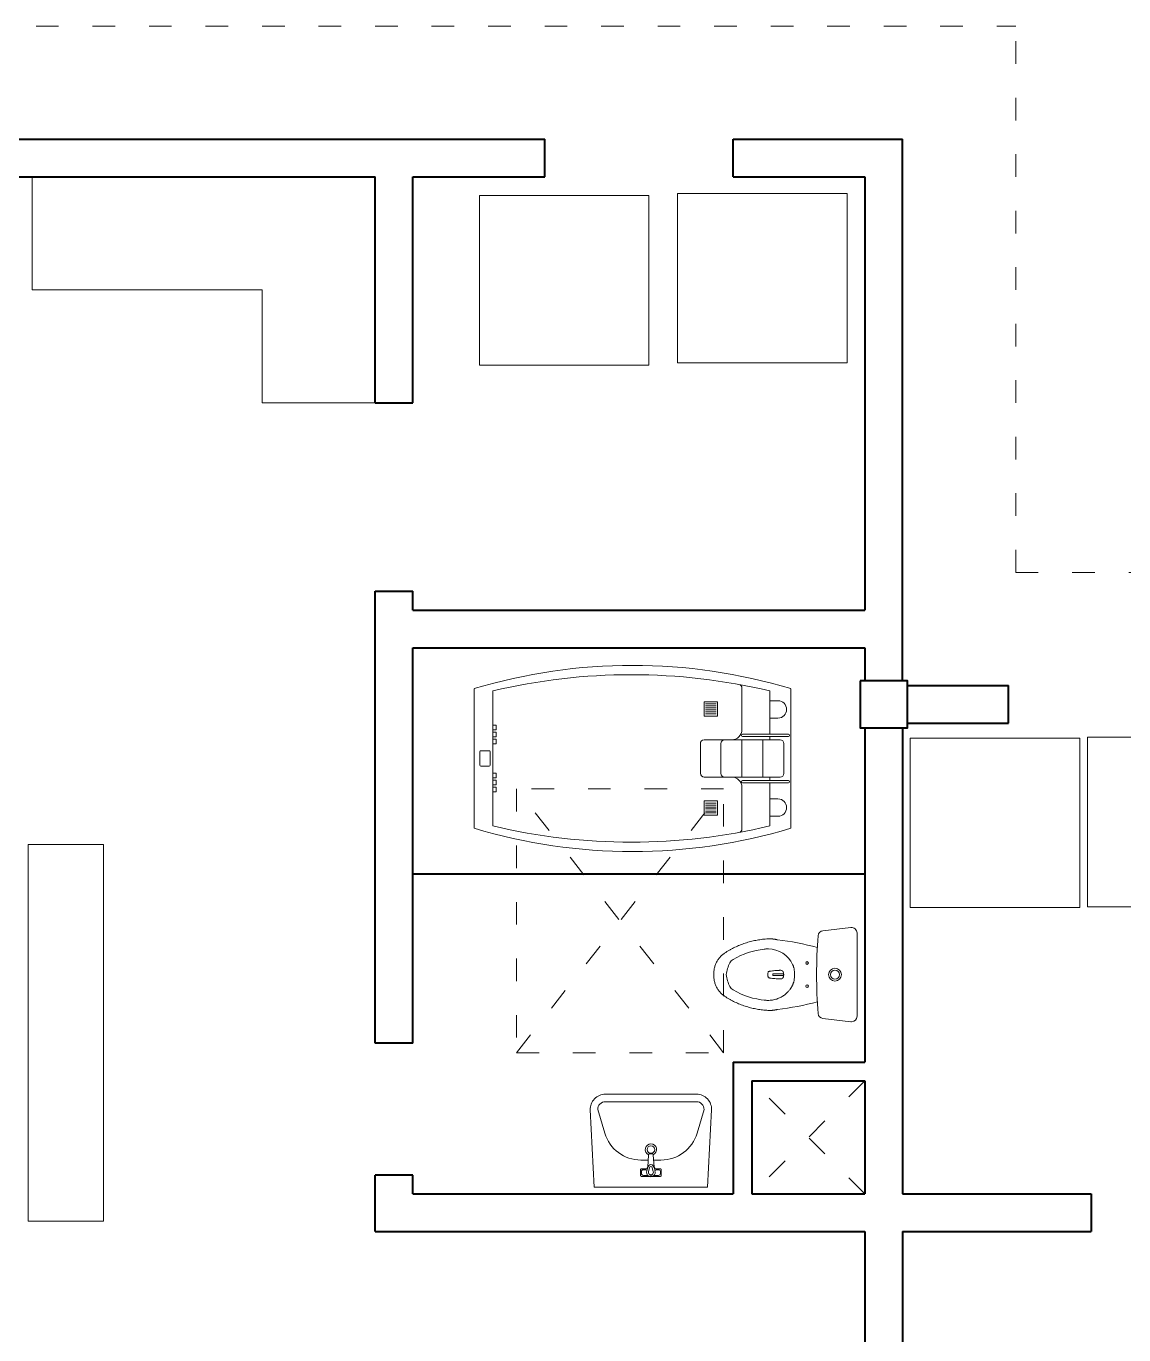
# Model space of a CAD drawing. Header units: millimetres. Extents: x 1551 to 1744, y 1536 to 1676.
# Drawn here: x 1596.79 to 1602.61, y 1579.41 to 1586.35 of the extents above; entities that cross this region are included whole.
import ezdxf

# ---------------------------------------------------------------- set-up
doc = ezdxf.new("R2010")
doc.units = ezdxf.units.MM
doc.linetypes.add('ACAD_ISO03W100', pattern=[30, 12, -18])
doc.linetypes.add('DASHDOT', pattern=[1, 0.5, -0.25, 0, -0.25])
doc.layers.add('01_Gruesa', color=7, linetype='Continuous', lineweight=40)
doc.layers.add('03_Fina', color=7, linetype='Continuous', lineweight=9)

# ---------------------------------------------------------------- blocks, each defined once
blk = doc.blocks.new('A$C3DF91151')
at = {"layer": '03_Fina', "color": 252, "true_color": 0x939598}
for p, q in [((0, 247, 0), (0, 1729, 0)), ((222, 1247, 0), (222, 1705, 0)), ((519, 1295, 0), (519, 1735, 0)), ((3162, 1705, 0), (3162, 832, 0)), ((3360, 1729, 0), (3360, 247, 0)), ((136, 1601, 0), (222, 1601, 0)), ((778, 1439, 0), (778, 1590, 0)), ((778, 1590, 0), (921, 1590, 0)), ((793, 1568, 0), (906, 1568, 0)), ((793, 1547, 0), (906, 1547, 0)), ((921, 1590, 0), (921, 1439, 0)), ((136, 1417, 0), (222, 1417, 0)), ((921, 1439, 0), (778, 1439, 0)), ((793, 1525, 0), (906, 1525, 0)), ((793, 1504, 0), (906, 1504, 0)), ((793, 1484, 0), (906, 1484, 0)), ((793, 1463, 0), (906, 1463, 0)), ((3162, 1342, 0), (3127, 1342, 0)), ((3127, 1342, 0), (3127, 1293, 0)), ((3162, 1293, 0), (3127, 1293, 0)), ((3162, 1268, 0), (3127, 1268, 0)), ((3127, 1268, 0), (3127, 1219, 0)), ((26, 1247, 0), (511, 1247, 0)), ((511, 1222, 0), (26, 1222, 0)), ((74, 1146, 0), (74, 830, 0)), ((114, 1186, 0), (702, 1186, 0)), ((222, 1186, 0), (222, 1222, 0)), ((296, 1186, 0), (296, 791, 0)), ((519, 1186, 0), (519, 791, 0)), ((702, 1186, 0), (921, 1186, 0)), ((741, 1146, 0), (741, 830, 0)), ((960, 831, 0), (960, 1147, 0)), ((3162, 1219, 0), (3127, 1219, 0)), ((3162, 1194, 0), (3127, 1194, 0)), ((3127, 1194, 0), (3127, 1145, 0)), ((3162, 1145, 0), (3127, 1145, 0)), ((3193, 916, 0), (3193, 1061, 0)), ((3203, 1071, 0), (3290, 1071, 0)), ((3300, 1061, 0), (3300, 916, 0)), ((3162, 865, 0), (3162, 272, 0)), ((3290, 906, 0), (3203, 906, 0)), ((26, 754, 0), (511, 754, 0)), ((511, 730, 0), (26, 730, 0)), ((114, 791, 0), (628, 791, 0)), ((222, 754, 0), (222, 791, 0)), ((222, 272, 0), (222, 730, 0)), ((702, 791, 0), (628, 791, 0)), ((702, 791, 0), (921, 791, 0)), ((3162, 832, 0), (3127, 832, 0)), ((3127, 782, 0), (3127, 832, 0)), ((3162, 782, 0), (3127, 782, 0)), ((3162, 758, 0), (3127, 758, 0)), ((3127, 708, 0), (3127, 758, 0)), ((3162, 708, 0), (3127, 708, 0)), ((136, 559, 0), (222, 559, 0)), ((519, 682, 0), (519, 241, 0)), ((3162, 684, 0), (3127, 684, 0)), ((3127, 634, 0), (3127, 684, 0)), ((3162, 634, 0), (3127, 634, 0)), ((921, 538, 0), (778, 538, 0)), ((778, 538, 0), (778, 387, 0)), ((793, 514, 0), (906, 514, 0)), ((793, 494, 0), (906, 494, 0)), ((793, 473, 0), (906, 473, 0)), ((793, 453, 0), (906, 453, 0)), ((793, 430, 0), (906, 430, 0)), ((921, 387, 0), (921, 538, 0)), ((136, 375, 0), (222, 375, 0)), ((778, 387, 0), (921, 387, 0)), ((793, 410, 0), (906, 410, 0))]:
    blk.add_line(p, q, dxfattribs=at)
for centre, radius, start, end in [((1680, -3859, 0), 5836, 73.2682, 106.7318), ((1692, -4456, 0), 6334, 76.5803, 103.4197), ((558, 1735, 0), 39.5, 100.379, 180), ((136, 1509, 0), 92.1, 90, 270), ((628, 1295, 0), 109, 180, 270), ((26, 1234, 0), 12.4, 90, 270), ((114, 1146, 0), 39.5, 90, 180), ((511, 1234, 0), 12.4, 270, 90), ((702, 1146, 0), 39.5, 0, 90), ((921, 1147, 0), 38.6, 359.4228, 90.4319), ((3203, 1061, 0), 10, 90, 180), ((3290, 1061, 0), 10, 0, 90), ((3203, 916, 0), 10, 180, 270), ((3290, 916, 0), 10, 270, 0), ((26, 742, 0), 12.4, 90, 270), ((114, 830, 0), 39.5, 180, 270), ((511, 742, 0), 12.4, 270, 90), ((628, 682, 0), 109, 90, 180), ((702, 830, 0), 39.5, 270, 0), ((920, 831, 0), 39.5, 270, 0), ((136, 467, 0), 92.1, 90, 270), ((1680, 5836, 0), 5836, 253.2682, 286.7318), ((1692, 6433, 0), 6334, 256.5803, 283.4197), ((558, 241, 0), 39.5, 180, 259.621)]:
    blk.add_arc(centre, radius, start, end, dxfattribs=at)
blk = doc.blocks.new('A$C115B3CD4')
at = {"layer": '03_Fina', "color": 252, "true_color": 0x939598}
for p, q in [((0, 0.084), (0.0208, 0.494)), ((0.6228, 0.494), (0.0208, 0.494)), ((0.6228, 0.494), (0.6435, 0.084)), ((0.2668, 0.4313), (0.2668, 0.4013)), ((0.2718, 0.4363), (0.3128, 0.4363)), ((0.2718, 0.4213), (0.2718, 0.4113)), ((0.2818, 0.4313), (0.3054, 0.4313)), ((0.3308, 0.4363), (0.3718, 0.4363)), ((0.3382, 0.4313), (0.3618, 0.4313)), ((0.3718, 0.4213), (0.3718, 0.4113)), ((0.3768, 0.4313), (0.3768, 0.4013)), ((0.2686, 0.35), (0.3072, 0.35)), ((0.2718, 0.3963), (0.2947, 0.3963)), ((0.2818, 0.4013), (0.3016, 0.4013)), ((0.2999, 0.4076), (0.3051, 0.3887)), ((0.3091, 0.3213), (0.3047, 0.387)), ((0.3095, 0.4102), (0.3147, 0.3914)), ((0.334, 0.4102), (0.3289, 0.3914)), ((0.3345, 0.3212), (0.3389, 0.387)), ((0.3364, 0.35), (0.3749, 0.35)), ((0.3437, 0.4076), (0.3385, 0.3887)), ((0.342, 0.4013), (0.3618, 0.4013)), ((0.3488, 0.3963), (0.3718, 0.3963)), ((0.04, 0.082), (0.0768, 0.2067)), ((0.6036, 0.082), (0.5667, 0.2067)), ((0.0799, 0.04), (0.5636, 0.04)), ((0.0799, 0), (0.5636, 0))]:
    blk.add_line(p, q, dxfattribs=at)
at = {"layer": '03_Fina', "color": 252, "linetype": 'DASHDOT', "true_color": 0x939598}
blk.add_line((0.3141, 0.3163), (0.3295, 0.3163), dxfattribs=at)
at = {"layer": '03_Fina', "color": 252, "true_color": 0x939598}
blk.add_circle((0.3218, 0.294), 0.02, dxfattribs=at)
at = {"layer": '03_Fina', "color": 252, "linetype": 'DASHDOT', "true_color": 0x939598}
for centre, start, end in [((0.2718, 0.4313), 90, 180), ((0.3718, 0.4313), 0, 90), ((0.2718, 0.4013), 180, 270), ((0.3718, 0.4013), 270, 0)]:
    blk.add_arc(centre, 0.005, start, end, dxfattribs=at)
at = {"layer": '03_Fina', "color": 252, "true_color": 0x939598}
for centre, radius, start, end in [((0.2818, 0.4213), 0.01, 90, 180), ((0.3218, 0.415), 0.0231, 338.84224, 201.15776), ((0.3218, 0.415), 0.0131, 338.84224, 201.15776), ((0.3218, 0.4327), 0.00496, 290.63901, 249.36099), ((0.3618, 0.4213), 0.01, 0, 90), ((0.2686, 0.15), 0.2, 90, 163.53013), ((0.2818, 0.4113), 0.01, 180, 270), ((0.2947, 0.3863), 0.01, 3.81407, 90), ((0.3243, 0.394), 0.02, 195.30123, 262.63679), ((0.3218, 0.3914), 0.00708, 180, 0), ((0.3192, 0.394), 0.02, 277.36321, 344.69877), ((0.3488, 0.3863), 0.01, 90, 176.19091), ((0.3618, 0.4113), 0.01, 270, 0), ((0.3749, 0.15), 0.2, 16.46987, 90), ((0.3218, 0.294), 0.03, 115.04217, 64.95783), ((0.3141, 0.3213), 0.005, 180, 270), ((0.3295, 0.3213), 0.005, 270, 0), ((0.0799, 0.08), 0.08, 177.10289, 270), ((0.0799, 0.08), 0.04, 177.10289, 270), ((0.5636, 0.08), 0.08, 270, 2.89711), ((0.5636, 0.08), 0.04, 270, 2.89711)]:
    blk.add_arc(centre, radius, start, end, dxfattribs=at)
blk = doc.blocks.new('drakar planta')
at = {"layer": '03_Fina', "color": 252, "linetype": 'Continuous', "true_color": 0x939598}
for p, q in [((9.3966, 5.6327), (9.3966, 5.6327)), ((9.8389, 5.6327), (9.3966, 5.6327)), ((9.8389, 5.6327), (9.8389, 5.6327)), ((9.3677, 5.6004), (9.3677, 5.6004)), ((9.3677, 5.6004), (9.3846, 5.4518)), ((9.8509, 5.4518), (9.8678, 5.6004)), ((9.8678, 5.6004), (9.8678, 5.6004)), ((9.3846, 5.4518), (9.3846, 5.4518)), ((9.8509, 5.4518), (9.8509, 5.4518)), ((9.6178, 5.3007), (9.6265, 5.3007)), ((9.6134, 5.2431), (9.6134, 5.1856)), ((9.6176, 5.2435), (9.6152, 5.2432)), ((9.6176, 5.2435), (9.6181, 5.2435)), ((9.6205, 5.2432), (9.6181, 5.2435)), ((9.6223, 5.2431), (9.6223, 5.1856)), ((9.4821, 5.1434), (9.4824, 5.1407)), ((9.6223, 5.1856), (9.6134, 5.1856)), ((9.7536, 5.1434), (9.7533, 5.1407)), ((9.7545, 5.1578), (9.7544, 5.154)), ((9.7544, 5.154), (9.7544, 5.154))]:
    blk.add_line(p, q, dxfattribs=at)
at = {"layer": '03_Fina', "color": 252, "ltscale": 0.01, "true_color": 0x939598}
blk.add_line((9.6092, 5.3007), (9.6178, 5.3007), dxfattribs=at)
at = {"layer": '03_Fina', "color": 252, "linetype": 'Continuous', "true_color": 0x939598}
for centre, radius in [((9.6178, 5.5157), 0.0342), ((9.6178, 5.5157), 0.0244), ((9.5561, 5.3674), 0.0072), ((9.6796, 5.3674), 0.0072)]:
    blk.add_circle(centre, radius, dxfattribs=at)
for centre, radius, start, end in [((9.3966, 5.6037), 0.0291, 90, 186.48307), ((9.8389, 5.6037), 0.0291, 0, 90), ((9.8389, 5.6037), 0.0291, 353.51693, 0), ((9.4135, 5.4551), 0.0291, 186.48307, 265.65947), ((9.6178, 8.1465), 2.7282, 265.65947, 274.34053), ((10.9479, 5.0275), 1.5262, 165.01549, 173.13313), ((8.2857, 5.0272), 1.5283, 6.86794, 14.97556), ((9.822, 5.4551), 0.0291, 274.34053, 353.51693), ((9.6246, 5.1613), 0.1433, 115.26363, 179.64807), ((9.6092, 5.1878), 0.1129, 90, 104.84528), ((9.6265, 5.1878), 0.1129, 75.16568, 90), ((9.6671, 5.1617), 0.1859, 179.85121, 185.6502), ((9.8881, 5.1828), 0.4079, 185.21681, 185.73577), ((9.6172, 5.1602), 0.00101, 263.43647, 309.87119), ((9.6185, 5.1602), 0.00101, 230.12881, 276.56353), ((9.3468, 5.183), 0.4087, 329.36242, 354.75378), ((9.537, 5.1642), 0.2176, 354.50603, 358.16919), ((9.8889, 5.183), 0.4087, 185.94305, 210.63758), ((9.5759, 4.9984), 0.0453, 211.45524, 242.04511), ((9.639, 5.1172), 0.1798, 242.04467, 263.25553), ((9.5967, 5.1172), 0.1798, 276.74447, 297.95533), ((9.6598, 4.9984), 0.0453, 297.95489, 328.58552)]:
    blk.add_arc(centre, radius, start, end, dxfattribs=at)
for points, knots in [([(9.5634, 5.2909), (9.564, 5.2912), (9.5645, 5.2914), (9.5651, 5.2917), (9.5656, 5.2919), (9.5666, 5.2923), (9.5679, 5.2929), (9.5692, 5.2934), (9.571, 5.294), (9.5734, 5.2949), (9.5767, 5.296), (9.579, 5.2966), (9.5805, 5.297)], [0.8678487, 0.8678487, 0.8678487, 0.8678487, 0.8798629, 0.8798629, 0.8798629, 0.8909521, 0.9003997, 0.9091834, 0.9229673, 0.9427072, 0.9683896, 1, 1, 1, 1]), ([(9.6552, 5.297), (9.6566, 5.2967), (9.6586, 5.2961), (9.6617, 5.2951), (9.6642, 5.2942), (9.6665, 5.2934), (9.6689, 5.2924), (9.6715, 5.2913), (9.6743, 5.29), (9.6771, 5.2886), (9.6797, 5.2873), (9.6821, 5.286), (9.6841, 5.2849), (9.6865, 5.2834), (9.6896, 5.2815), (9.6935, 5.2788), (9.6982, 5.2754), (9.7037, 5.271), (9.7098, 5.2656), (9.7163, 5.2591), (9.723, 5.2514), (9.7291, 5.2432), (9.7345, 5.2347), (9.7392, 5.2261), (9.7436, 5.2167), (9.7474, 5.2065), (9.7506, 5.1954), (9.753, 5.1836), (9.7545, 5.1708), (9.7545, 5.1628), (9.7545, 5.158)], [0, 0, 0, 0, 0.03073, 0.0557919, 0.0752101, 0.0908298, 0.1057126, 0.128628, 0.1479371, 0.1642292, 0.1850908, 0.1958664, 0.2064561, 0.220969, 0.23993, 0.2633379, 0.294561, 0.3312722, 0.3734704, 0.4211544, 0.4743227, 0.5329738, 0.5805653, 0.6312404, 0.6849983, 0.7418381, 0.8017591, 0.8647604, 0.930841, 0.9987863, 0.9987863, 0.9987863, 0.9987863]), ([(9.6171, 5.1592), (9.6158, 5.1594), (9.6145, 5.1595), (9.6119, 5.1598), (9.6106, 5.16), (9.608, 5.1604), (9.6067, 5.1606), (9.6048, 5.161), (9.6042, 5.1611), (9.603, 5.1617), (9.6024, 5.162), (9.6016, 5.163), (9.6012, 5.1635), (9.6009, 5.1644), (9.6008, 5.1647), (9.6007, 5.1653), (9.6006, 5.1656), (9.6003, 5.1671), (9.6001, 5.1683), (9.5993, 5.1719), (9.5989, 5.1743), (9.5979, 5.1812), (9.5975, 5.1857), (9.5967, 5.1945), (9.5963, 5.1987), (9.5959, 5.205), (9.5958, 5.2071), (9.5955, 5.2113), (9.5954, 5.2134), (9.5951, 5.2176), (9.595, 5.2197), (9.5949, 5.2229), (9.5948, 5.224), (9.5947, 5.2261), (9.5947, 5.2272), (9.5948, 5.2303), (9.5954, 5.2324), (9.5973, 5.2363), (9.5987, 5.2382), (9.6016, 5.2403), (9.6026, 5.2409), (9.605, 5.2419), (9.6062, 5.2422), (9.6081, 5.2425), (9.6087, 5.2426), (9.61, 5.2427), (9.6107, 5.2428), (9.6126, 5.243), (9.6139, 5.2431), (9.6152, 5.2432), (9.6152, 5.2432), (9.6152, 5.2432), (9.6152, 5.2432)], [0, 0, 0, 0, 0.03125, 0.03125, 0.0625, 0.0625, 0.09375, 0.09375, 0.109375, 0.109375, 0.125, 0.125, 0.140625, 0.140625, 0.148438, 0.148438, 0.15625, 0.15625, 0.1875, 0.1875, 0.25, 0.25, 0.375, 0.375, 0.5, 0.5, 0.5625, 0.5625, 0.625, 0.625, 0.6875, 0.6875, 0.71875, 0.71875, 0.75, 0.75, 0.8125, 0.8125, 0.875, 0.875, 0.90625, 0.90625, 0.9375, 0.9375, 0.953125, 0.953125, 0.96875, 0.96875, 1, 1, 1, 1.000009, 1.000009, 1.000009, 1.000009]), ([(9.6186, 5.1592), (9.6199, 5.1594), (9.6212, 5.1595), (9.6238, 5.1598), (9.6251, 5.16), (9.6277, 5.1604), (9.629, 5.1606), (9.6309, 5.161), (9.6315, 5.1611), (9.6327, 5.1617), (9.6333, 5.162), (9.6341, 5.163), (9.6345, 5.1635), (9.6348, 5.1644), (9.6349, 5.1647), (9.635, 5.1653), (9.6351, 5.1656), (9.6354, 5.1671), (9.6356, 5.1683), (9.6364, 5.1719), (9.6368, 5.1743), (9.6378, 5.1812), (9.6382, 5.1857), (9.639, 5.1945), (9.6394, 5.1987), (9.6398, 5.205), (9.6399, 5.2071), (9.6402, 5.2113), (9.6403, 5.2134), (9.6406, 5.2176), (9.6407, 5.2197), (9.6408, 5.2229), (9.6409, 5.224), (9.641, 5.2261), (9.641, 5.2272), (9.6409, 5.2303), (9.6403, 5.2324), (9.6384, 5.2363), (9.637, 5.2382), (9.6341, 5.2403), (9.6331, 5.2409), (9.6307, 5.2419), (9.6295, 5.2422), (9.6276, 5.2425), (9.627, 5.2426), (9.6257, 5.2427), (9.625, 5.2428), (9.6231, 5.243), (9.6218, 5.2431), (9.6205, 5.2432)], [0, 0, 0, 0, 0.03125, 0.03125, 0.0625, 0.0625, 0.09375, 0.09375, 0.109375, 0.109375, 0.125, 0.125, 0.140625, 0.140625, 0.1484375, 0.1484375, 0.15625, 0.15625, 0.1875, 0.1875, 0.25, 0.25, 0.375, 0.375, 0.5, 0.5, 0.5625, 0.5625, 0.625, 0.625, 0.6875, 0.6875, 0.71875, 0.71875, 0.75, 0.75, 0.8125, 0.8125, 0.875, 0.875, 0.90625, 0.90625, 0.9375, 0.9375, 0.953125, 0.953125, 0.96875, 0.96875, 0.9999928, 0.9999928, 0.9999928, 0.9999928])]:
    blk.add_open_spline(points, degree=3, knots=knots, dxfattribs=at)
blk.add_open_spline([(9.5948, 5.2285), (9.5948, 5.2286), (9.5948, 5.2287), (9.5948, 5.2288)], degree=3, dxfattribs=at)
for points, weights, degree, knots in [([(9.6178, 4.8727), (9.617, 4.8727), (9.6161, 4.8727), (9.5422, 4.8699), (9.5019, 4.932), (9.4345, 5.0356), (9.4281, 5.159), (9.4281, 5.16), (9.428, 5.1611), (9.4274, 5.1745), (9.4288, 5.1879)], [1, 0.999818026965, 1, 0.869595072185, 1, 0.965853886877, 1, 0.999997543195, 1, 0.96771874759, 0.94216281398], 2, [0, 0, 0, 0.004294, 0.004294, 0.32836, 0.32836, 0.929345, 0.929345, 0.934486, 0.934486, 1, 1, 1]), ([(9.4288, 5.1879), (9.4296, 5.1949), (9.4308, 5.2019), (9.4324, 5.2088), (9.4325, 5.2092), (9.4326, 5.2096), (9.4327, 5.2099)], [0.94216281398, 0.929295544402, 0.917706959429, 0.907397059062, 0.907397059062, 0.907397059062, 0.907397059062], 3, [0, 0, 0, 0, 0.08501565, 0.08501565, 0.08501565, 0.08958153, 0.08958153, 0.08958153, 0.08958153]), ([(9.6178, 4.8727), (9.6187, 4.8727), (9.6196, 4.8727), (9.6935, 4.8699), (9.7338, 4.932), (9.8012, 5.0356), (9.8076, 5.159), (9.8076, 5.16), (9.8077, 5.1611), (9.8083, 5.1745), (9.8069, 5.1879)], [1, 0.999818026965, 1, 0.869595072185, 1, 0.965853886877, 1, 0.999997543195, 1, 0.96771874759, 0.94216281398], 2, [0, 0, 0, 0.004294, 0.004294, 0.32836, 0.32836, 0.929345, 0.929345, 0.934486, 0.934486, 1, 1, 1]), ([(9.8069, 5.1879), (9.8061, 5.1948), (9.8049, 5.2018), (9.8033, 5.2087), (9.8032, 5.2091), (9.8031, 5.2095), (9.803, 5.2099)], [0.94216281398, 0.929356038323, 0.91781595237, 0.907542556122, 0.907542556122, 0.907542556122, 0.907542556122], 3, [0, 0, 0, 0, 0.08461596, 0.08461596, 0.08461596, 0.08948508, 0.08948508, 0.08948508, 0.08948508])]:
    blk.add_rational_spline(points, weights, degree=degree, knots=knots, dxfattribs=at)

msp = doc.modelspace()

# ---------------------------------------------------------------- linework, layer by layer
at = {"layer": '01_Gruesa', "color": 5}
for p, q in [((1593.2376, 1585.7549), (1599.5376, 1585.7549)), ((1599.5376, 1585.5549), (1599.5376, 1585.7549)), ((1600.5376, 1585.5549), (1600.5376, 1585.7549)), ((1600.5376, 1585.7549), (1601.4376, 1585.7549)), ((1601.4376, 1582.8799), (1601.4376, 1585.7549)), ((1593.4376, 1585.5549), (1598.6376, 1585.5549)), ((1598.6376, 1584.3549), (1598.6376, 1585.5549)), ((1598.8376, 1585.5549), (1599.5376, 1585.5549)), ((1598.8376, 1584.3549), (1598.8376, 1585.5549)), ((1600.5376, 1585.5549), (1601.2376, 1585.5549)), ((1601.2376, 1585.5549), (1601.2376, 1583.2549)), ((1598.6376, 1584.3549), (1598.8376, 1584.3549)), ((1598.6376, 1583.3549), (1598.8376, 1583.3549)), ((1598.6376, 1580.9549), (1598.6376, 1583.3549)), ((1598.8376, 1583.2549), (1598.8376, 1583.3549)), ((1598.8376, 1583.2549), (1601.2376, 1583.2549)), ((1598.8376, 1583.0549), (1601.2376, 1583.0549)), ((1598.8376, 1580.9549), (1598.8376, 1583.0549)), ((1601.2376, 1583.0549), (1601.2376, 1582.8799)), ((1601.4626, 1582.8549), (1602.0001, 1582.8549)), ((1602.0001, 1582.6549), (1602.0001, 1582.8549)), ((1601.2376, 1582.6299), (1601.2376, 1580.8549)), ((1601.4376, 1582.6299), (1601.4376, 1580.1549)), ((1601.4626, 1582.6549), (1602.0001, 1582.6549)), ((1598.8376, 1581.8549), (1601.2376, 1581.8549)), ((1598.8376, 1580.9549), (1598.6376, 1580.9549)), ((1600.5376, 1580.8549), (1601.2376, 1580.8549)), ((1600.5376, 1580.8549), (1600.5376, 1580.1549)), ((1600.6376, 1580.7549), (1601.2376, 1580.7549)), ((1600.6376, 1580.7549), (1600.6376, 1580.1549)), ((1601.2376, 1580.7549), (1601.2376, 1580.1549)), ((1598.6376, 1579.9549), (1598.6376, 1580.2549)), ((1598.8376, 1580.2549), (1598.6376, 1580.2549)), ((1598.8376, 1580.1549), (1598.8376, 1580.2549)), ((1598.8376, 1580.1549), (1600.5376, 1580.1549)), ((1600.6376, 1580.1549), (1601.2376, 1580.1549)), ((1601.4376, 1580.1549), (1602.4376, 1580.1549)), ((1602.4376, 1580.1549), (1602.4376, 1579.9549)), ((1598.6376, 1579.9549), (1601.2376, 1579.9549)), ((1601.2376, 1579.9549), (1601.2376, 1576.8549)), ((1601.4376, 1579.9549), (1601.4376, 1576.3799)), ((1601.4376, 1579.9549), (1602.4376, 1579.9549))]:
    msp.add_line(p, q, dxfattribs=at)
at = {"layer": '01_Gruesa', "color": 244, "true_color": 0x991b1e}
msp.add_lwpolyline([(1601.2126, 1582.8799), (1601.2126, 1582.6299), (1601.4626, 1582.6299), (1601.4626, 1582.8799)], close=True, dxfattribs=at)
at = {"layer": '03_Fina', "linetype": 'ACAD_ISO03W100', "ltscale": 0.01}
for p, q in [((1592.6376, 1586.3549), (1602.0376, 1586.3549)), ((1602.0376, 1583.4549), (1602.0376, 1586.3549)), ((1602.0376, 1583.4549), (1610.0376, 1583.4549)), ((1599.3876, 1580.9049), (1600.4876, 1582.3049)), ((1600.4876, 1580.9049), (1599.3876, 1582.3049)), ((1601.2376, 1580.7549), (1600.6376, 1580.1549)), ((1601.2376, 1580.1549), (1600.6376, 1580.7549))]:
    msp.add_line(p, q, dxfattribs=at)
at = {"layer": '03_Fina'}
msp.add_line((1596.8167, 1584.9549), (1596.8167, 1585.5549), dxfattribs=at)
at = {"layer": '03_Fina', "color": 252, "lineweight": 9, "true_color": 0x939598}
for p, q in [((1596.8167, 1584.9549), (1598.0376, 1584.9549)), ((1598.0376, 1584.3549), (1598.0376, 1584.9549)), ((1598.0376, 1584.3549), (1598.6376, 1584.3549))]:
    msp.add_line(p, q, dxfattribs=at)
for points in [[(1600.2428, 1585.4669), (1601.1428, 1585.4669), (1601.1428, 1584.5669), (1600.2428, 1584.5669)], [(1599.1908, 1585.4552), (1600.0908, 1585.4552), (1600.0908, 1584.5552), (1599.1908, 1584.5552)], [(1601.4781, 1582.575), (1602.3781, 1582.575), (1602.3781, 1581.675), (1601.4781, 1581.675)], [(1602.4182, 1582.5792), (1603.3182, 1582.5792), (1603.3182, 1581.6792), (1602.4182, 1581.6792)], [(1596.7966, 1580.01), (1597.1966, 1580.01), (1597.1966, 1582.01), (1596.7966, 1582.01)]]:
    msp.add_lwpolyline(points, close=True, dxfattribs=at)
at = {"layer": '03_Fina', "linetype": 'ACAD_ISO03W100', "ltscale": 0.01}
msp.add_lwpolyline([(1599.3876, 1580.9049), (1600.4876, 1580.9049), (1600.4876, 1582.3049), (1599.3876, 1582.3049)], close=True, dxfattribs=at)

# ---------------------------------------------------------------- block references
at = {"xscale": -0.0005, "yscale": 0.0005, "zscale": 0.0005}
msp.add_blockref('A$C3DF91151', (1600.8439, 1581.9728), dxfattribs=at)
for name, p, rotation in [('drakar planta', (1595.5627, 1590.9371), 270), ('A$C115B3CD4', (1600.4233, 1580.6846), 180)]:
    msp.add_blockref(name, p, dxfattribs=dict(rotation=rotation))

doc.saveas('drawing.dxf')
